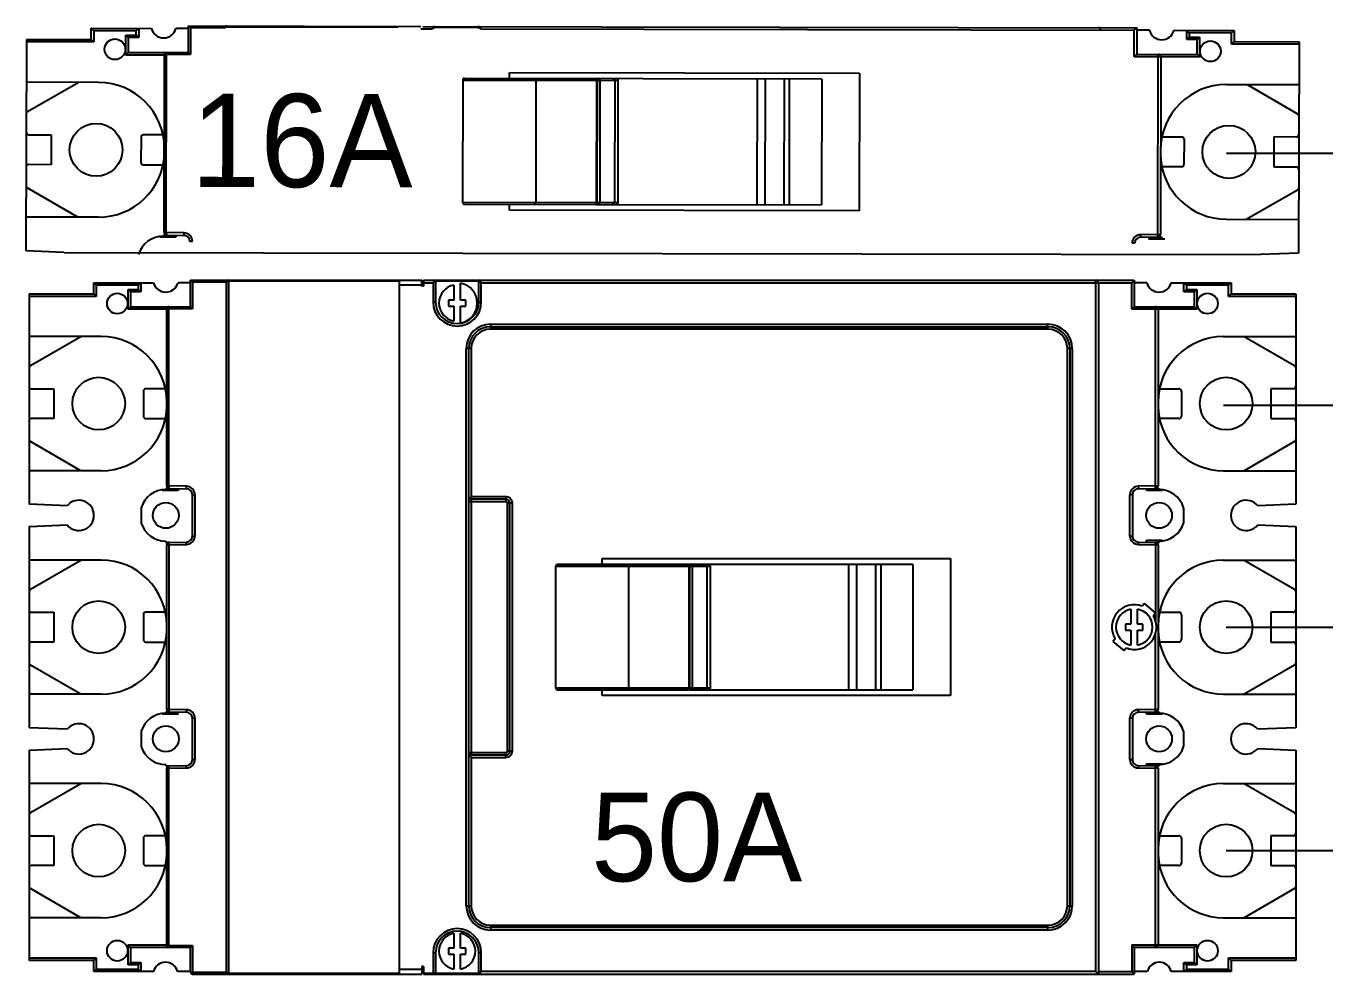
# Model space of a CAD drawing. Extents: x -4780 to 4154, y -1673 to 3208.
# Drawn here: x 2669.1 to 2850.7, y 2115.7 to 2248.4 of the extents above; entities that cross this region are included whole.
import ezdxf

# ---------------------------------------------------------------- set-up
doc = ezdxf.new("R2010")
doc.units = 0
doc.header["$MEASUREMENT"] = 0
doc.layers.add('Unifilar', color=255, linetype='Continuous')
doc.styles.add('PADRÃO', font='', dxfattribs={"height": 0.2})
doc.styles.get('PADRÃO').set_extended_font_data('AvantGarde Bk BT')

msp = doc.modelspace()

# ---------------------------------------------------------------- linework, layer by layer
at = {"color": 7, "linetype": 'Continuous'}
for p, q in [((2678.222, 2246.48), (2678.225, 2248.051)), ((2678.225, 2248.051), (2686.629, 2248.036)), ((2678.573, 2247.702), (2678.225, 2248.051)), ((2684.51, 2247.691), (2684.86, 2248.039)), ((2684.86, 2248.039), (2684.857, 2246.747)), ((2691.843, 2248.026), (2690.074, 2248.03)), ((2691.837, 2244.639), (2691.844, 2248.375)), ((2691.844, 2248.375), (2724.319, 2248.315)), ((2691.844, 2248.375), (2692.123, 2248.096)), ((2692.123, 2248.096), (2692.116, 2244.359)), ((2696.872, 2248.087), (2692.123, 2248.096)), ((2721.147, 2248.182), (2697.152, 2248.226)), ((2724.318, 2247.966), (2725.925, 2247.963)), ((2724.598, 2248.315), (2824.467, 2248.13)), ((2726.135, 2248.312), (2725.925, 2247.963)), ((2726.274, 2248.172), (2725.925, 2247.963)), ((2732.35, 2248.161), (2726.274, 2248.172)), ((2732.699, 2247.951), (2732.49, 2248.3)), ((2732.699, 2247.951), (2824.117, 2247.782)), ((2824.117, 2247.782), (2824.467, 2248.13)), ((2824.467, 2248.13), (2824.46, 2244.394)), ((2669.143, 2246.497), (2669.088, 2216.921)), ((2678.571, 2246.13), (2669.142, 2246.148)), ((2669.143, 2246.497), (2678.222, 2246.48)), ((2678.571, 2246.13), (2678.222, 2246.48)), ((2678.573, 2247.702), (2678.571, 2246.13)), ((2684.51, 2247.691), (2678.573, 2247.702)), ((2683.037, 2244.306), (2683.042, 2247.1)), ((2683.042, 2247.1), (2684.509, 2247.097)), ((2683.042, 2247.1), (2683.391, 2246.75)), ((2683.391, 2246.75), (2683.387, 2244.655)), ((2684.857, 2246.747), (2683.391, 2246.75)), ((2684.509, 2247.097), (2684.51, 2247.691)), ((2684.509, 2247.097), (2684.857, 2246.747)), ((2824.11, 2244.045), (2824.117, 2247.782)), ((2826.236, 2247.778), (2824.467, 2247.781)), ((2829.681, 2247.771), (2838.085, 2247.756)), ((2831.448, 2246.476), (2831.45, 2247.768)), ((2831.798, 2246.825), (2831.448, 2246.476)), ((2832.915, 2246.473), (2831.448, 2246.476)), ((2831.45, 2247.768), (2831.799, 2247.418)), ((2831.799, 2247.418), (2831.798, 2246.825)), ((2831.798, 2246.825), (2833.264, 2246.822)), ((2837.735, 2247.407), (2831.799, 2247.418)), ((2832.911, 2244.378), (2832.915, 2246.473)), ((2833.264, 2246.822), (2832.915, 2246.473)), ((2833.264, 2246.822), (2833.259, 2244.028)), ((2837.732, 2245.836), (2837.735, 2247.407)), ((2837.732, 2245.836), (2838.082, 2246.184)), ((2837.735, 2247.407), (2838.085, 2247.756)), ((2838.085, 2247.756), (2838.082, 2246.184)), ((2838.082, 2246.184), (2847.161, 2246.168)), ((2847.161, 2246.168), (2847.106, 2216.591)), ((2683.037, 2244.306), (2683.387, 2244.655)), ((2688.484, 2244.296), (2683.037, 2244.306)), ((2683.387, 2244.655), (2691.837, 2244.639)), ((2688.438, 2219.448), (2688.484, 2244.366)), ((2692.116, 2244.359), (2688.484, 2244.366)), ((2688.718, 2219.449), (2688.764, 2244.645)), ((2692.116, 2244.359), (2691.837, 2244.639)), ((2824.11, 2244.045), (2824.46, 2244.394)), ((2824.46, 2244.394), (2832.911, 2244.378)), ((2827.417, 2219.191), (2827.463, 2244.388)), ((2833.259, 2244.028), (2832.911, 2244.378)), ((2847.16, 2245.818), (2837.732, 2245.836)), ((2833.259, 2244.028), (2824.11, 2244.045)), ((2827.812, 2244.038), (2827.766, 2219.191)), ((2730.174, 2240.756), (2730.143, 2223.715)), ((2748.945, 2240.721), (2730.174, 2240.756)), ((2780.401, 2240.942), (2730.455, 2241.034)), ((2736.737, 2241.023), (2736.739, 2241.861)), ((2736.739, 2241.861), (2785.69, 2241.77)), ((2740.445, 2223.696), (2740.477, 2240.736)), ((2748.853, 2240.937), (2748.853, 2240.996)), ((2748.913, 2223.68), (2748.945, 2240.721)), ((2749.008, 2223.68), (2749.04, 2240.721)), ((2751.933, 2240.715), (2749.04, 2240.721)), ((2749.389, 2223.679), (2749.421, 2240.72)), ((2751.44, 2240.716), (2751.408, 2223.676)), ((2751.902, 2223.675), (2751.933, 2240.715)), ((2771.347, 2240.959), (2771.314, 2223.359)), ((2772.481, 2223.357), (2772.514, 2240.957)), ((2775.147, 2240.952), (2775.114, 2223.352)), ((2775.882, 2223.351), (2775.914, 2240.95)), ((2780.401, 2240.942), (2780.369, 2223.343)), ((2785.69, 2241.77), (2785.655, 2222.495)), ((2679.258, 2240.472), (2669.132, 2240.491)), ((2669.299, 2236.401), (2676.39, 2240.477)), ((2837.024, 2240.18), (2847.15, 2240.162)), ((2839.892, 2240.175), (2846.968, 2236.072)), ((2669.468, 2233.157), (2672.61, 2233.151)), ((2672.61, 2233.151), (2672.603, 2228.961)), ((2685.181, 2232.779), (2685.174, 2229.287)), ((2688.25, 2233.122), (2685.53, 2233.127)), ((2828.005, 2232.864), (2830.724, 2232.859)), ((2831.073, 2232.509), (2831.067, 2229.017)), ((2843.645, 2232.835), (2843.637, 2228.645)), ((2846.787, 2232.829), (2843.645, 2232.835)), ((2672.603, 2228.961), (2669.46, 2228.967)), ((2685.523, 2228.937), (2688.225, 2228.932)), ((2830.717, 2228.669), (2828.014, 2228.674)), ((2843.637, 2228.645), (2846.78, 2228.639)), ((2676.355, 2221.621), (2669.279, 2225.724)), ((2846.948, 2225.395), (2839.857, 2221.319)), ((2730.143, 2223.715), (2748.913, 2223.68)), ((2730.422, 2223.435), (2748.821, 2223.401)), ((2736.703, 2222.585), (2736.704, 2223.423)), ((2785.655, 2222.495), (2736.703, 2222.585)), ((2748.821, 2223.406), (2748.821, 2223.464)), ((2748.906, 2223.401), (2780.369, 2223.343)), ((2749.008, 2223.68), (2751.902, 2223.675)), ((2679.224, 2221.616), (2669.097, 2221.634)), ((2836.989, 2221.324), (2847.115, 2221.305)), ((2688.298, 2219.108), (2688.298, 2218.935)), ((2688.298, 2219.108), (2691.211, 2219.052)), ((2691.218, 2219.401), (2688.718, 2219.449)), ((2690.044, 2219.074), (2690.043, 2218.802)), ((2691.211, 2219.052), (2691.218, 2219.401)), ((2827.417, 2219.191), (2824.987, 2219.153)), ((2824.987, 2219.153), (2824.992, 2218.804)), ((2824.992, 2218.804), (2827.905, 2218.85)), ((2826.159, 2218.822), (2826.158, 2218.55)), ((2827.417, 2219.191), (2827.766, 2219.191)), ((2827.422, 2218.842), (2827.417, 2219.191)), ((2827.905, 2218.85), (2827.905, 2218.677)), ((2690.043, 2218.802), (2687.797, 2218.806)), ((2692.382, 2218.211), (2692.033, 2218.212)), ((2824.167, 2217.968), (2823.818, 2217.968)), ((2828.405, 2218.546), (2826.158, 2218.55)), ((2674.425, 2216.691), (2669.088, 2216.921)), ((2847.106, 2216.591), (2841.768, 2216.381)), ((2678.566, 2210.882), (2678.566, 2212.446)), ((2678.566, 2212.446), (2686.93, 2212.446)), ((2678.913, 2212.098), (2678.566, 2212.446)), ((2678.913, 2212.098), (2678.913, 2210.534)), ((2684.821, 2212.098), (2678.913, 2212.098)), ((2684.821, 2212.098), (2685.169, 2212.446)), ((2684.821, 2211.508), (2684.821, 2212.098)), ((2685.169, 2212.446), (2685.169, 2211.16)), ((2692.119, 2212.446), (2690.358, 2212.446)), ((2692.119, 2209.075), (2692.119, 2212.793)), ((2692.119, 2212.793), (2724.439, 2212.793)), ((2692.119, 2212.793), (2692.397, 2212.515)), ((2692.397, 2212.515), (2692.397, 2208.797)), ((2697.124, 2212.515), (2692.397, 2212.515)), ((2697.124, 2115.973), (2697.124, 2212.515)), ((2697.402, 2212.793), (2697.402, 2115.695)), ((2721.283, 2212.654), (2697.402, 2212.654)), ((2721.283, 2212.78), (2721.283, 2115.737)), ((2724.439, 2212.098), (2721.283, 2212.098)), ((2724.439, 2211.959), (2724.439, 2212.793)), ((2724.439, 2212.446), (2726.038, 2212.446)), ((2724.717, 2211.959), (2724.439, 2211.959)), ((2724.717, 2212.793), (2824.109, 2212.793)), ((2724.717, 2212.793), (2724.717, 2211.959)), ((2726.246, 2212.793), (2726.038, 2212.446)), ((2726.385, 2212.654), (2726.038, 2212.446)), ((2726.038, 2212.446), (2726.038, 2209.744)), ((2732.432, 2212.654), (2726.385, 2212.654)), ((2726.385, 2212.654), (2726.385, 2209.744)), ((2728.957, 2212.108), (2728.957, 2210.013)), ((2729.86, 2210.013), (2729.86, 2212.375)), ((2732.432, 2209.744), (2732.432, 2212.654)), ((2732.78, 2212.446), (2732.571, 2212.793)), ((2732.78, 2212.446), (2823.762, 2212.446)), ((2732.78, 2209.744), (2732.78, 2212.446)), ((2818.757, 2116.043), (2818.757, 2212.793)), ((2819.105, 2212.446), (2819.105, 2115.695)), ((2823.762, 2212.446), (2824.109, 2212.793)), ((2823.762, 2208.727), (2823.762, 2212.446)), ((2824.109, 2212.793), (2824.109, 2209.075)), ((2825.871, 2212.446), (2824.109, 2212.446)), ((2829.298, 2212.446), (2837.663, 2212.446)), ((2831.06, 2212.446), (2831.407, 2212.098)), ((2831.06, 2211.16), (2831.06, 2212.446)), ((2837.315, 2212.098), (2831.407, 2212.098)), ((2831.407, 2212.098), (2831.407, 2211.508)), ((2837.315, 2212.098), (2837.663, 2212.446)), ((2837.315, 2210.534), (2837.315, 2212.098)), ((2837.663, 2212.446), (2837.663, 2210.882)), ((2669.53, 2210.882), (2669.53, 2181.447)), ((2669.53, 2210.882), (2678.566, 2210.882)), ((2678.913, 2210.534), (2669.53, 2210.534)), ((2678.913, 2210.534), (2678.566, 2210.882)), ((2683.362, 2208.727), (2683.362, 2211.508)), ((2683.362, 2211.508), (2684.821, 2211.508)), ((2683.362, 2211.508), (2683.709, 2211.16)), ((2683.709, 2211.16), (2683.709, 2209.075)), ((2685.169, 2211.16), (2683.709, 2211.16)), ((2684.821, 2211.508), (2685.169, 2211.16)), ((2726.038, 2209.744), (2726.385, 2209.744)), ((2728.957, 2210.013), (2728.192, 2210.013)), ((2728.192, 2210.013), (2728.192, 2209.179)), ((2730.625, 2210.013), (2729.86, 2210.013)), ((2730.625, 2209.179), (2730.625, 2210.013)), ((2732.432, 2209.744), (2732.78, 2209.744)), ((2831.407, 2211.508), (2831.06, 2211.16)), ((2832.519, 2211.16), (2831.06, 2211.16)), ((2831.407, 2211.508), (2832.867, 2211.508)), ((2832.867, 2211.508), (2832.519, 2211.16)), ((2832.519, 2209.075), (2832.519, 2211.16)), ((2832.867, 2211.508), (2832.867, 2208.727)), ((2837.315, 2210.534), (2837.663, 2210.882)), ((2846.698, 2210.534), (2837.315, 2210.534)), ((2837.663, 2210.882), (2846.698, 2210.882)), ((2846.698, 2210.882), (2846.698, 2181.447)), ((2683.362, 2208.727), (2683.709, 2209.075)), ((2688.783, 2208.727), (2683.362, 2208.727)), ((2683.709, 2209.075), (2692.119, 2209.075)), ((2688.783, 2183.998), (2688.783, 2208.797)), ((2692.397, 2208.797), (2688.783, 2208.797)), ((2689.061, 2183.999), (2689.061, 2209.075)), ((2692.397, 2208.797), (2692.119, 2209.075)), ((2728.192, 2209.179), (2728.957, 2209.179)), ((2728.957, 2209.179), (2728.957, 2207.085)), ((2729.86, 2209.179), (2730.625, 2209.179)), ((2729.86, 2206.818), (2729.86, 2209.179)), ((2823.762, 2208.727), (2824.109, 2209.075)), ((2832.867, 2208.727), (2823.762, 2208.727)), ((2824.109, 2209.075), (2832.519, 2209.075)), ((2827.098, 2183.998), (2827.098, 2209.075)), ((2827.445, 2208.727), (2827.445, 2183.998)), ((2832.867, 2208.727), (2832.519, 2209.075)), ((2734.069, 2206.636), (2812.047, 2206.636)), ((2734.069, 2206.636), (2734.069, 2205.941)), ((2734.069, 2206.288), (2812.047, 2206.288)), ((2812.047, 2205.941), (2812.047, 2206.636)), ((2679.608, 2204.905), (2669.53, 2204.905)), ((2669.704, 2200.835), (2676.753, 2204.905)), ((2812.047, 2205.941), (2734.069, 2205.941)), ((2836.62, 2204.905), (2846.698, 2204.905)), ((2839.475, 2204.905), (2846.525, 2200.835)), ((2731.361, 2203.233), (2730.666, 2203.233)), ((2730.666, 2125.255), (2730.666, 2203.233)), ((2731.014, 2146.42), (2731.014, 2203.233)), ((2731.361, 2203.233), (2731.361, 2182.481)), ((2815.45, 2203.233), (2814.755, 2203.233)), ((2814.755, 2125.255), (2814.755, 2203.233)), ((2815.102, 2203.233), (2815.102, 2125.255)), ((2815.45, 2203.233), (2815.45, 2125.255)), ((2669.878, 2197.607), (2673.005, 2197.607)), ((2673.005, 2197.607), (2673.005, 2193.436)), ((2685.516, 2197.259), (2685.516, 2193.784)), ((2688.571, 2197.607), (2685.864, 2197.607)), ((2827.658, 2197.607), (2830.365, 2197.607)), ((2830.712, 2197.259), (2830.712, 2193.784)), ((2846.351, 2197.607), (2843.223, 2197.607)), ((2843.223, 2197.607), (2843.223, 2193.436)), ((2673.005, 2193.436), (2669.878, 2193.436)), ((2685.864, 2193.436), (2688.554, 2193.436)), ((2830.365, 2193.436), (2827.675, 2193.436)), ((2843.223, 2193.436), (2846.351, 2193.436)), ((2676.753, 2186.138), (2669.704, 2190.208)), ((2846.525, 2190.208), (2839.475, 2186.138)), ((2679.608, 2186.138), (2669.53, 2186.138)), ((2836.62, 2186.138), (2846.698, 2186.138)), ((2690.382, 2183.358), (2688.146, 2183.358)), ((2688.644, 2183.659), (2688.644, 2183.487)), ((2688.644, 2183.659), (2691.543, 2183.608)), ((2691.549, 2183.956), (2689.061, 2183.999)), ((2690.382, 2183.629), (2690.382, 2183.358)), ((2691.543, 2183.608), (2691.549, 2183.956)), ((2692.363, 2176.991), (2692.363, 2182.774)), ((2692.71, 2182.774), (2692.363, 2182.774)), ((2692.71, 2182.774), (2692.71, 2176.991)), ((2823.866, 2182.774), (2823.518, 2182.774)), ((2823.518, 2176.991), (2823.518, 2182.774)), ((2823.866, 2182.774), (2823.866, 2176.991)), ((2827.098, 2183.998), (2824.679, 2183.956)), ((2824.679, 2183.956), (2824.685, 2183.608)), ((2824.685, 2183.608), (2827.584, 2183.659)), ((2825.847, 2183.629), (2825.847, 2183.358)), ((2828.083, 2183.358), (2825.847, 2183.358)), ((2827.098, 2183.998), (2827.445, 2183.998)), ((2827.104, 2183.651), (2827.098, 2183.998)), ((2827.584, 2183.659), (2827.584, 2183.487)), ((2674.842, 2181.228), (2669.53, 2181.447)), ((2685.204, 2180.958), (2685.204, 2178.808)), ((2731.361, 2182.481), (2731.014, 2182.134)), ((2736.236, 2182.134), (2731.014, 2182.134)), ((2736.236, 2181.786), (2731.014, 2181.786)), ((2736.236, 2182.481), (2731.361, 2182.481)), ((2731.361, 2182.134), (2731.361, 2146.355)), ((2736.236, 2181.786), (2736.236, 2182.481)), ((2736.442, 2146.91), (2736.442, 2181.574)), ((2737.137, 2181.574), (2736.442, 2181.574)), ((2736.789, 2146.91), (2736.789, 2181.576)), ((2737.137, 2146.91), (2737.137, 2181.574)), ((2831.025, 2180.958), (2831.025, 2178.808)), ((2846.698, 2181.447), (2841.386, 2181.228)), ((2669.53, 2178.319), (2674.842, 2178.538)), ((2669.53, 2178.319), (2669.53, 2150.17)), ((2841.386, 2178.538), (2846.698, 2178.319)), ((2846.698, 2178.319), (2846.698, 2150.17)), ((2688.644, 2176.278), (2688.644, 2176.107)), ((2688.644, 2176.107), (2691.543, 2176.157)), ((2688.783, 2152.721), (2688.783, 2175.768)), ((2689.061, 2175.766), (2691.549, 2175.81)), ((2689.061, 2175.766), (2689.061, 2152.722)), ((2691.549, 2175.81), (2691.543, 2176.157)), ((2692.363, 2176.991), (2692.71, 2176.991)), ((2823.518, 2176.991), (2823.866, 2176.991)), ((2824.685, 2176.157), (2824.679, 2175.81)), ((2824.679, 2175.81), (2827.098, 2175.768)), ((2824.685, 2176.157), (2827.584, 2176.107)), ((2825.847, 2176.408), (2828.083, 2176.408)), ((2825.847, 2176.137), (2825.847, 2176.408)), ((2827.098, 2175.768), (2827.104, 2176.115)), ((2827.445, 2175.768), (2827.098, 2175.768)), ((2827.098, 2175.768), (2827.098, 2165.166)), ((2827.445, 2175.768), (2827.445, 2152.721)), ((2827.584, 2176.278), (2827.584, 2176.107)), ((2679.608, 2173.627), (2669.53, 2173.627)), ((2669.704, 2169.557), (2676.753, 2173.627)), ((2749.704, 2173.836), (2798.422, 2173.836)), ((2749.704, 2173.002), (2749.704, 2173.836)), ((2798.422, 2173.836), (2798.422, 2154.653)), ((2836.62, 2173.627), (2846.698, 2173.627)), ((2839.475, 2173.627), (2846.525, 2169.557)), ((2743.174, 2172.724), (2743.174, 2155.765)), ((2761.854, 2172.724), (2743.174, 2172.724)), ((2793.16, 2173.002), (2743.452, 2173.002)), ((2753.427, 2155.765), (2753.427, 2172.724)), ((2761.763, 2172.939), (2761.763, 2172.997)), ((2761.854, 2155.765), (2761.854, 2172.724)), ((2764.829, 2172.724), (2761.949, 2172.724)), ((2761.949, 2155.765), (2761.949, 2172.724)), ((2762.328, 2155.765), (2762.328, 2172.724)), ((2764.338, 2172.724), (2764.338, 2155.765)), ((2764.829, 2155.765), (2764.829, 2172.724)), ((2784.149, 2173.002), (2784.149, 2155.487)), ((2785.31, 2155.487), (2785.31, 2173.002)), ((2787.931, 2173.002), (2787.931, 2155.487)), ((2788.695, 2155.487), (2788.695, 2173.002)), ((2793.16, 2173.002), (2793.16, 2155.487)), ((2669.878, 2166.329), (2673.005, 2166.329)), ((2673.005, 2166.329), (2673.005, 2162.159)), ((2688.571, 2166.329), (2685.864, 2166.329)), ((2823.657, 2166.756), (2823.657, 2164.661)), ((2824.561, 2164.661), (2824.561, 2166.756)), ((2825.549, 2167.528), (2825.24, 2167.16)), ((2827.096, 2166.232), (2825.549, 2167.528)), ((2826.784, 2165.865), (2827.096, 2166.232)), ((2827.658, 2166.329), (2830.365, 2166.329)), ((2846.351, 2166.329), (2843.223, 2166.329)), ((2843.223, 2166.329), (2843.223, 2162.159)), ((2685.516, 2165.982), (2685.516, 2162.507)), ((2823.657, 2164.661), (2822.893, 2164.661)), ((2822.893, 2164.661), (2822.893, 2163.827)), ((2825.326, 2164.661), (2824.561, 2164.661)), ((2825.326, 2163.827), (2825.326, 2164.661)), ((2830.712, 2165.982), (2830.712, 2162.507)), ((2821.434, 2162.624), (2821.126, 2162.256)), ((2822.893, 2163.827), (2823.657, 2163.827)), ((2823.657, 2163.827), (2823.657, 2161.733)), ((2824.561, 2163.827), (2825.326, 2163.827)), ((2824.561, 2161.733), (2824.561, 2163.827)), ((2827.098, 2152.721), (2827.098, 2163.322)), ((2673.005, 2162.159), (2669.878, 2162.159)), ((2685.864, 2162.159), (2688.554, 2162.159)), ((2821.126, 2162.256), (2822.67, 2160.961)), ((2822.67, 2160.961), (2822.978, 2161.328)), ((2830.365, 2162.159), (2827.675, 2162.159)), ((2843.223, 2162.159), (2846.351, 2162.159)), ((2676.753, 2154.861), (2669.704, 2158.931)), ((2846.525, 2158.931), (2839.475, 2154.861)), ((2743.174, 2155.765), (2761.854, 2155.765)), ((2743.452, 2155.487), (2761.763, 2155.487)), ((2749.704, 2154.653), (2749.704, 2155.487)), ((2761.763, 2155.491), (2761.763, 2155.55)), ((2761.848, 2155.487), (2793.16, 2155.487)), ((2761.949, 2155.765), (2764.829, 2155.765)), ((2679.608, 2154.861), (2669.53, 2154.861)), ((2798.422, 2154.653), (2749.704, 2154.653)), ((2836.62, 2154.861), (2846.698, 2154.861)), ((2690.382, 2152.081), (2688.146, 2152.081)), ((2688.644, 2152.382), (2688.644, 2152.21)), ((2688.644, 2152.382), (2691.543, 2152.331)), ((2691.549, 2152.679), (2689.061, 2152.722)), ((2690.382, 2152.081), (2690.382, 2152.351)), ((2691.543, 2152.331), (2691.549, 2152.679)), ((2827.098, 2152.721), (2824.679, 2152.679)), ((2824.679, 2152.679), (2824.685, 2152.331)), ((2824.685, 2152.331), (2827.584, 2152.382)), ((2825.847, 2152.081), (2825.847, 2152.351)), ((2828.083, 2152.081), (2825.847, 2152.081)), ((2827.098, 2152.721), (2827.445, 2152.721)), ((2827.104, 2152.373), (2827.098, 2152.721)), ((2827.584, 2152.382), (2827.584, 2152.21)), ((2674.842, 2149.951), (2669.53, 2150.17)), ((2692.363, 2145.714), (2692.363, 2151.497)), ((2692.71, 2151.497), (2692.363, 2151.497)), ((2692.71, 2151.497), (2692.71, 2145.714)), ((2823.866, 2151.497), (2823.518, 2151.497)), ((2823.518, 2145.714), (2823.518, 2151.497)), ((2823.866, 2151.497), (2823.866, 2145.714)), ((2846.698, 2150.17), (2841.386, 2149.951)), ((2685.204, 2149.68), (2685.204, 2147.531)), ((2831.025, 2149.68), (2831.025, 2147.531)), ((2669.53, 2147.041), (2674.842, 2147.26)), ((2669.53, 2147.041), (2669.53, 2117.606)), ((2731.014, 2146.702), (2736.232, 2146.702)), ((2731.014, 2125.255), (2731.014, 2146.355)), ((2731.014, 2146.355), (2736.233, 2146.355)), ((2731.361, 2146.007), (2731.014, 2146.355)), ((2736.232, 2146.007), (2736.232, 2146.702)), ((2736.442, 2146.91), (2737.137, 2146.91)), ((2841.386, 2147.26), (2846.698, 2147.041)), ((2846.698, 2147.041), (2846.698, 2117.606)), ((2688.644, 2145.001), (2688.644, 2144.829)), ((2688.644, 2144.829), (2691.543, 2144.88)), ((2688.783, 2119.692), (2688.783, 2144.49)), ((2689.061, 2144.489), (2691.549, 2144.533)), ((2689.061, 2119.414), (2689.061, 2144.489)), ((2691.549, 2144.533), (2691.543, 2144.88)), ((2692.363, 2145.714), (2692.71, 2145.714)), ((2731.361, 2146.007), (2731.361, 2125.255)), ((2731.361, 2146.007), (2736.232, 2146.007)), ((2823.518, 2145.714), (2823.866, 2145.714)), ((2824.685, 2144.88), (2824.679, 2144.533)), ((2824.679, 2144.533), (2827.098, 2144.49)), ((2824.685, 2144.88), (2827.584, 2144.829)), ((2825.847, 2145.13), (2828.083, 2145.13)), ((2825.847, 2144.86), (2825.847, 2145.13)), ((2827.098, 2144.49), (2827.104, 2144.838)), ((2827.445, 2144.49), (2827.098, 2144.49)), ((2827.098, 2119.414), (2827.098, 2144.49)), ((2827.445, 2144.49), (2827.445, 2119.761)), ((2827.584, 2145.001), (2827.584, 2144.829)), ((2679.608, 2142.35), (2669.53, 2142.35)), ((2669.704, 2138.28), (2676.753, 2142.35)), ((2836.62, 2142.35), (2846.698, 2142.35)), ((2839.475, 2142.35), (2846.525, 2138.28)), ((2669.878, 2135.052), (2673.005, 2135.052)), ((2673.005, 2135.052), (2673.005, 2130.882)), ((2685.516, 2134.705), (2685.516, 2131.229)), ((2688.571, 2135.052), (2685.864, 2135.052)), ((2827.658, 2135.052), (2830.365, 2135.052)), ((2830.712, 2134.705), (2830.712, 2131.229)), ((2846.351, 2135.052), (2843.223, 2135.052)), ((2843.223, 2135.052), (2843.223, 2130.882)), ((2673.005, 2130.882), (2669.878, 2130.882)), ((2685.864, 2130.882), (2688.554, 2130.882)), ((2830.365, 2130.882), (2827.675, 2130.882)), ((2843.223, 2130.882), (2846.351, 2130.882)), ((2676.753, 2123.584), (2669.704, 2127.654)), ((2846.525, 2127.654), (2839.475, 2123.584)), ((2730.666, 2125.255), (2731.361, 2125.255)), ((2814.755, 2125.255), (2815.45, 2125.255)), ((2679.608, 2123.584), (2669.53, 2123.584)), ((2836.62, 2123.584), (2846.698, 2123.584)), ((2728.957, 2121.404), (2728.957, 2119.309)), ((2729.86, 2119.309), (2729.86, 2121.404)), ((2734.069, 2122.547), (2734.069, 2121.852)), ((2734.069, 2122.547), (2812.047, 2122.547)), ((2812.047, 2122.2), (2734.069, 2122.2)), ((2812.047, 2121.852), (2734.069, 2121.852)), ((2812.047, 2121.852), (2812.047, 2122.547)), ((2683.362, 2116.981), (2683.362, 2119.761)), ((2683.362, 2119.761), (2688.783, 2119.761)), ((2683.362, 2119.761), (2683.709, 2119.414)), ((2683.709, 2119.414), (2683.709, 2117.328)), ((2692.119, 2119.414), (2683.709, 2119.414)), ((2688.783, 2119.692), (2692.397, 2119.692)), ((2692.397, 2119.692), (2692.119, 2119.414)), ((2692.119, 2115.973), (2692.119, 2119.414)), ((2692.397, 2119.692), (2692.397, 2115.695)), ((2728.192, 2119.309), (2728.192, 2118.475)), ((2728.957, 2119.309), (2728.192, 2119.309)), ((2730.625, 2119.309), (2729.86, 2119.309)), ((2730.625, 2118.475), (2730.625, 2119.309)), ((2823.762, 2119.761), (2824.109, 2119.414)), ((2823.762, 2119.761), (2832.867, 2119.761)), ((2823.762, 2119.761), (2823.762, 2116.043)), ((2832.519, 2119.414), (2824.109, 2119.414)), ((2824.109, 2119.414), (2824.109, 2115.695)), ((2832.867, 2119.761), (2832.519, 2119.414)), ((2832.519, 2117.328), (2832.519, 2119.414)), ((2832.867, 2119.761), (2832.867, 2116.981)), ((2669.53, 2117.954), (2678.913, 2117.954)), ((2678.566, 2117.606), (2669.53, 2117.606)), ((2678.913, 2117.954), (2678.566, 2117.606)), ((2678.566, 2116.043), (2678.566, 2117.606)), ((2678.913, 2117.954), (2678.913, 2116.39)), ((2683.362, 2116.981), (2683.709, 2117.328)), ((2683.709, 2117.328), (2685.169, 2117.328)), ((2684.821, 2116.981), (2685.169, 2117.328)), ((2685.169, 2117.328), (2685.169, 2116.043)), ((2726.038, 2118.676), (2726.038, 2115.695)), ((2726.385, 2118.676), (2726.038, 2118.676)), ((2726.385, 2118.676), (2726.385, 2115.834)), ((2728.192, 2118.475), (2728.957, 2118.475)), ((2728.957, 2118.475), (2728.957, 2116.381)), ((2729.86, 2116.381), (2729.86, 2118.475)), ((2729.86, 2118.475), (2730.625, 2118.475)), ((2732.432, 2115.834), (2732.432, 2118.676)), ((2732.78, 2118.676), (2732.432, 2118.676)), ((2732.78, 2116.043), (2732.78, 2118.676)), ((2831.407, 2116.981), (2831.06, 2117.328)), ((2831.06, 2117.328), (2832.519, 2117.328)), ((2831.06, 2116.043), (2831.06, 2117.328)), ((2832.867, 2116.981), (2832.519, 2117.328)), ((2837.315, 2117.954), (2837.663, 2117.606)), ((2837.315, 2117.954), (2846.698, 2117.954)), ((2837.315, 2116.39), (2837.315, 2117.954)), ((2846.698, 2117.606), (2837.663, 2117.606)), ((2837.663, 2117.606), (2837.663, 2116.043)), ((2678.913, 2116.39), (2678.566, 2116.043)), ((2686.93, 2116.043), (2678.566, 2116.043)), ((2678.913, 2116.39), (2684.821, 2116.39)), ((2684.821, 2116.981), (2683.362, 2116.981)), ((2684.821, 2116.39), (2684.821, 2116.981)), ((2684.821, 2116.39), (2685.169, 2116.043)), ((2692.119, 2116.043), (2690.288, 2116.043)), ((2692.119, 2115.973), (2697.124, 2115.973)), ((2692.397, 2115.695), (2724.439, 2115.695)), ((2697.402, 2115.834), (2721.283, 2115.834)), ((2721.283, 2116.39), (2724.439, 2116.39)), ((2724.439, 2116.738), (2724.439, 2115.695)), ((2724.717, 2116.738), (2724.439, 2116.738)), ((2724.717, 2116.043), (2724.439, 2116.043)), ((2724.717, 2116.738), (2724.717, 2115.695)), ((2724.717, 2115.834), (2732.432, 2115.834)), ((2724.717, 2115.695), (2824.109, 2115.695)), ((2732.432, 2115.834), (2732.78, 2116.043)), ((2732.571, 2115.695), (2732.78, 2116.043)), ((2818.757, 2116.043), (2732.78, 2116.043)), ((2818.757, 2116.043), (2819.105, 2115.695)), ((2819.105, 2116.043), (2823.762, 2116.043)), ((2824.109, 2115.695), (2823.762, 2116.043)), ((2825.94, 2116.043), (2824.109, 2116.043)), ((2837.663, 2116.043), (2829.298, 2116.043)), ((2831.407, 2116.39), (2831.06, 2116.043)), ((2832.867, 2116.981), (2831.407, 2116.981)), ((2831.407, 2116.981), (2831.407, 2116.39)), ((2831.407, 2116.39), (2837.315, 2116.39)), ((2837.663, 2116.043), (2837.315, 2116.39))]:
    msp.add_line(p, q, dxfattribs=at)
for p, q in [((2837.006, 2230.552), (2927.124, 2230.552)), ((2674.425, 2216.691), (2841.768, 2216.381)), ((2836.62, 2195.322), (2927.124, 2195.322)), ((2836.968, 2164.244), (2972.124, 2164.244)), ((2836.968, 2132.967), (3017.124, 2132.967))]:
    msp.add_line(p, q)
for centre, radius in [((2681.537, 2245.112), 1.449), ((2834.762, 2244.829), 1.449), ((2678.892, 2231.045), 3.701), ((2837.355, 2230.751), 3.701), ((2681.867, 2209.527), 1.442), ((2834.361, 2209.527), 1.442), ((2679.261, 2195.521), 3.684), ((2836.968, 2195.521), 3.684), ((2688.644, 2179.883), 1.807), ((2827.584, 2179.883), 1.807), ((2679.261, 2164.244), 3.684), ((2836.968, 2164.244), 3.684), ((2688.644, 2148.606), 1.807), ((2827.584, 2148.606), 1.807), ((2679.261, 2132.967), 3.684), ((2836.968, 2132.967), 3.684), ((2681.867, 2118.962), 1.442), ((2834.361, 2118.962), 1.442)]:
    msp.add_circle(centre, radius, dxfattribs=at)
for centre, radius, start, end in [((2688.352, 2248.487), 1.781, 194.66181, 345.12626), ((2697.151, 2248.086), 0.279, 89.89404, 179.89545), ((2726.134, 2248.172), 0.14, 359.89404, 89.89404), ((2732.49, 2248.161), 0.14, 89.89404, 179.89404), ((2819.089, 2247.791), 0.349, 359.89404, 89.89404), ((2827.959, 2248.229), 1.781, 194.66181, 345.12626), ((2688.764, 2244.365), 0.279, 89.89404, 179.89404), ((2827.463, 2244.039), 0.349, 359.89404, 89.89404), ((2730.454, 2240.755), 0.279, 89.89404, 179.89404), ((2748.682, 2240.751), 0.253, 46.94378, 54.69998), ((2679.241, 2231.253), 9.219, 359.89404, 89.89404), ((2837.006, 2230.962), 9.219, 89.89404, 179.89404), ((2669.473, 2236.098), 0.349, 119.89404, 179.89404), ((2846.793, 2235.77), 0.349, 359.89404, 59.89404), ((2669.468, 2233.506), 0.349, 179.89404, 269.89404), ((2685.53, 2232.778), 0.349, 89.89404, 179.89404), ((2830.724, 2232.51), 0.349, 359.89404, 89.89404), ((2846.788, 2233.178), 0.349, 269.89404, 359.89404), ((2679.241, 2230.843), 9.228, 269.89404, 357.34798), ((2837.006, 2230.552), 9.228, 182.4401, 269.89404), ((2669.459, 2228.618), 0.349, 89.89404, 179.89404), ((2685.523, 2229.286), 0.349, 179.89404, 269.89404), ((2830.717, 2229.018), 0.349, 269.89404, 359.89404), ((2846.779, 2228.29), 0.349, 359.89404, 89.89404), ((2669.454, 2226.026), 0.349, 179.89404, 239.89404), ((2846.774, 2225.698), 0.349, 299.89404, 359.89404), ((2730.422, 2223.714), 0.279, 179.89404, 269.89404), ((2688.291, 2215.313), 3.622, 89.89404, 162.54665), ((2688.787, 2219.448), 0.349, 179.89404, 268.89404), ((2691.195, 2218.214), 0.838, 359.89404, 88.89404), ((2691.195, 2218.214), 1.187, 359.89404, 88.89404), ((2825.005, 2217.966), 1.187, 90.89404, 179.89404), ((2827.417, 2219.191), 0.349, 270.89404, 359.89404), ((2825.005, 2217.966), 0.838, 90.89404, 179.89404), ((2688.644, 2212.898), 1.772, 194.76778, 345.23222), ((2697.402, 2212.515), 0.278, 90, 180.00141), ((2726.246, 2212.654), 0.139, 0, 90), ((2729.409, 2209.596), 2.552, 100.19797, 259.80203), ((2729.409, 2209.596), 2.815, 279.23556, 80.76444), ((2732.571, 2212.654), 0.139, 90, 180), ((2818.757, 2212.446), 0.348, 0, 90), ((2827.584, 2212.898), 1.772, 194.76778, 345.23222), ((2729.409, 2209.744), 3.371, 180, 360), ((2729.409, 2209.744), 3.023, 180, 360), ((2689.061, 2208.797), 0.278, 90, 180), ((2827.098, 2208.727), 0.348, 0, 90), ((2734.069, 2203.233), 3.403, 90, 180), ((2734.069, 2203.233), 3.055, 90, 180), ((2812.047, 2203.233), 3.403, 0, 90), ((2812.047, 2203.233), 3.055, 360, 90), ((2679.608, 2195.73), 9.175, 360, 90), ((2734.069, 2203.233), 2.708, 90, 180), ((2812.047, 2203.233), 2.708, 0, 90), ((2836.62, 2195.73), 9.175, 90, 180), ((2669.878, 2200.534), 0.348, 120, 180), ((2846.351, 2200.534), 0.348, 0, 60), ((2669.878, 2197.954), 0.348, 180, 270), ((2685.864, 2197.259), 0.348, 90, 180), ((2830.365, 2197.259), 0.348, 0, 90), ((2846.351, 2197.954), 0.348, 270, 0), ((2669.878, 2193.089), 0.348, 90, 180), ((2679.608, 2195.322), 9.184, 270, 357.45394), ((2685.864, 2193.784), 0.348, 180, 270), ((2836.62, 2195.322), 9.184, 182.54606, 270), ((2830.365, 2193.784), 0.348, 270, 0), ((2846.351, 2193.089), 0.348, 0, 90), ((2669.878, 2190.509), 0.348, 180, 240), ((2846.351, 2190.509), 0.348, 300, 0), ((2688.644, 2179.883), 3.604, 90, 162.65261), ((2689.131, 2183.998), 0.348, 180, 269), ((2691.529, 2182.774), 0.834, 0, 89), ((2691.529, 2182.774), 1.182, 0, 89), ((2824.7, 2182.774), 1.182, 91, 180), ((2824.7, 2182.774), 0.834, 91, 180), ((2827.098, 2183.998), 0.348, 271, 0), ((2827.584, 2179.883), 3.604, 17.34739, 90), ((2676.481, 2179.883), 2.12, 219.38771, 140.61229), ((2736.239, 2181.614), 0.867, 82.69134, 90.21121), ((2839.748, 2179.883), 2.12, 39.38771, 320.61229), ((2688.644, 2179.883), 3.604, 197.34739, 270), ((2827.584, 2179.883), 3.604, 270, 342.65261), ((2689.131, 2175.768), 0.348, 91, 180), ((2691.529, 2176.991), 0.834, 271, 360), ((2691.529, 2176.991), 1.182, 271, 360), ((2824.7, 2176.991), 1.182, 180, 269), ((2824.7, 2176.991), 0.834, 180, 269), ((2827.098, 2175.768), 0.348, 0, 89), ((2679.608, 2164.453), 9.175, 360, 90), ((2836.62, 2164.453), 9.175, 90, 180), ((2743.452, 2172.724), 0.278, 90, 180), ((2761.593, 2172.753), 0.252, 47.04974, 54.80595), ((2669.878, 2169.256), 0.348, 120, 180), ((2846.351, 2169.256), 0.348, 0, 60), ((2669.878, 2166.677), 0.348, 180, 270), ((2685.864, 2165.982), 0.348, 90, 180), ((2824.109, 2164.244), 3.128, 68.79737, 211.20263), ((2824.109, 2164.244), 2.552, 100.19797, 259.80203), ((2824.109, 2164.244), 2.552, 280.19797, 79.80203), ((2830.365, 2165.982), 0.348, 0, 90), ((2846.351, 2166.677), 0.348, 270, 0), ((2824.109, 2164.244), 3.128, 248.79737, 31.20263), ((2679.608, 2164.045), 9.184, 270, 357.45394), ((2836.62, 2164.045), 9.184, 182.54606, 270), ((2669.878, 2161.812), 0.348, 90, 180), ((2685.864, 2162.507), 0.348, 180, 270), ((2830.365, 2162.507), 0.348, 270, 0), ((2846.351, 2161.812), 0.348, 0, 90), ((2669.878, 2159.232), 0.348, 180, 240), ((2846.351, 2159.232), 0.348, 300, 0), ((2743.452, 2155.765), 0.278, 180, 270), ((2688.644, 2148.606), 3.604, 90, 162.65261), ((2689.131, 2152.721), 0.348, 180, 269), ((2691.529, 2151.497), 0.834, 0, 89), ((2691.529, 2151.497), 1.182, 0, 89), ((2824.7, 2151.497), 1.182, 91, 180), ((2824.7, 2151.497), 0.834, 91, 180), ((2827.098, 2152.721), 0.348, 271, 0), ((2827.584, 2148.606), 3.604, 17.34739, 90), ((2676.481, 2148.606), 2.12, 219.38771, 140.61229), ((2839.748, 2148.606), 2.12, 39.38771, 320.61229), ((2688.644, 2148.606), 3.604, 197.34739, 270), ((2827.584, 2148.606), 3.604, 270, 342.65261), ((2689.131, 2144.49), 0.348, 91, 180), ((2691.529, 2145.714), 0.834, 271, 360), ((2691.529, 2145.714), 1.182, 271, 360), ((2824.7, 2145.714), 1.182, 180, 269), ((2824.7, 2145.714), 0.834, 180, 269), ((2827.098, 2144.49), 0.348, 0, 89), ((2679.608, 2133.175), 9.175, 360, 90), ((2836.62, 2133.175), 9.175, 90, 180), ((2669.878, 2137.979), 0.348, 120, 180), ((2846.351, 2137.979), 0.348, 0, 60), ((2669.878, 2135.4), 0.348, 180, 270), ((2846.351, 2135.4), 0.348, 270, 0), ((2685.864, 2134.705), 0.348, 90, 180), ((2830.365, 2134.705), 0.348, 0, 90), ((2679.608, 2132.768), 9.184, 270, 357.45394), ((2836.62, 2132.768), 9.184, 182.54606, 270), ((2669.878, 2130.534), 0.348, 90, 180), ((2685.864, 2131.229), 0.348, 180, 270), ((2830.365, 2131.229), 0.348, 270, 0), ((2846.351, 2130.534), 0.348, 0, 90), ((2669.878, 2127.955), 0.348, 180, 240), ((2846.351, 2127.955), 0.348, 300, 0), ((2734.069, 2125.255), 3.403, 180, 270), ((2734.069, 2125.255), 3.055, 180, 270), ((2734.069, 2125.255), 2.708, 180, 270), ((2812.047, 2125.255), 3.403, 270, 360), ((2812.047, 2125.255), 3.055, 270, 0), ((2812.047, 2125.255), 2.708, 270, 360), ((2729.409, 2118.676), 3.371, 0, 180), ((2729.409, 2118.676), 3.023, 360, 180), ((2729.409, 2118.892), 2.552, 100.19797, 259.80203), ((2729.409, 2118.892), 2.552, 280.19797, 79.80203), ((2689.061, 2119.692), 0.278, 180, 270), ((2827.098, 2119.761), 0.348, 270, 0), ((2688.644, 2115.591), 1.772, 91.12352, 165.23222), ((2688.575, 2115.591), 1.772, 14.76778, 88.87648), ((2827.654, 2115.591), 1.772, 91.12352, 165.23222), ((2827.584, 2115.591), 1.772, 14.76778, 88.87648), ((2692.397, 2115.973), 0.278, 180.00002, 270), ((2697.402, 2115.973), 0.278, 179.9964, 270), ((2726.246, 2115.834), 0.139, 270, 0), ((2732.571, 2115.834), 0.139, 180, 270)]:
    msp.add_arc(centre, radius, start, end, dxfattribs=at)
for points, knots in [([(2697.021, 2248.21), (2696.999, 2248.204), (2696.938, 2248.185), (2696.872, 2248.131), (2696.872, 2248.087)], [0, 0, 0, 0, 0.3387477, 1, 1, 1, 1]), ([(2697.152, 2248.226), (2697.14, 2248.226), (2697.096, 2248.225), (2697.052, 2248.218), (2697.021, 2248.21)], [0, 0, 0, 0, 0.259248, 1, 1, 1, 1]), ([(2732.37, 2248.149), (2732.365, 2248.152), (2732.358, 2248.155), (2732.353, 2248.16), (2732.35, 2248.16), (2732.35, 2248.161)], [0, 0, 0, 0, 0.7420272, 0.9336705, 1, 1, 1, 1]), ([(2732.699, 2247.951), (2732.635, 2247.991), (2732.524, 2248.055), (2732.414, 2248.122), (2732.37, 2248.149)], [0, 0, 0, 0, 0.5929043, 1, 1, 1, 1]), ([(2740.353, 2240.979), (2740.391, 2240.954), (2740.456, 2240.879), (2740.477, 2240.784), (2740.477, 2240.736)], [0, 0, 0, 0, 0.4881798, 1, 1, 1, 1]), ([(2748.945, 2240.721), (2748.945, 2240.741), (2748.937, 2240.82), (2748.898, 2240.896), (2748.855, 2240.936)], [0, 0, 0, 0, 0.2576768, 1, 1, 1, 1]), ([(2749.421, 2240.72), (2749.421, 2240.791), (2749.364, 2240.938), (2749.218, 2241), (2749.148, 2241)], [0, 0, 0, 0, 0.5037753, 1, 1, 1, 1]), ([(2751.143, 2240.996), (2751.218, 2240.996), (2751.371, 2240.94), (2751.44, 2240.788), (2751.44, 2240.716)], [0, 0, 0, 0, 0.5089497, 1, 1, 1, 1]), ([(2740.445, 2223.696), (2740.445, 2223.626), (2740.407, 2223.516), (2740.295, 2223.432), (2740.228, 2223.417), (2740.196, 2223.417)], [0, 0, 0, 0, 0.5147035, 0.7616423, 1, 1, 1, 1]), ([(2748.726, 2223.41), (2748.761, 2223.42), (2748.83, 2223.46), (2748.874, 2223.525), (2748.889, 2223.561)], [0, 0, 0, 0, 0.487836, 1, 1, 1, 1]), ([(2749.008, 2223.68), (2749.008, 2223.64), (2748.993, 2223.559), (2748.945, 2223.492), (2748.917, 2223.464)], [0, 0, 0, 0, 0.5088324, 1, 1, 1, 1]), ([(2749.389, 2223.679), (2749.389, 2223.608), (2749.332, 2223.461), (2749.185, 2223.4), (2749.115, 2223.401)], [0, 0, 0, 0, 0.5037753, 1, 1, 1, 1]), ([(2751.408, 2223.676), (2751.408, 2223.603), (2751.339, 2223.452), (2751.185, 2223.397), (2751.11, 2223.397)], [0, 0, 0, 0, 0.4910037, 1, 1, 1, 1]), ([(2688.718, 2219.449), (2688.682, 2219.449), (2688.63, 2219.449), (2688.564, 2219.449), (2688.523, 2219.449), (2688.488, 2219.449), (2688.465, 2219.448), (2688.451, 2219.448), (2688.444, 2219.448), (2688.441, 2219.449), (2688.438, 2219.448), (2688.438, 2219.448)], [0, 0, 0, 0, 0.3821835, 0.5556768, 0.7071962, 0.8315087, 0.9237067, 0.9566914, 0.980577, 0.9951006, 1, 1, 1, 1]), ([(2688.718, 2219.449), (2688.716, 2219.404), (2688.718, 2219.322), (2688.731, 2219.21), (2688.744, 2219.141), (2688.768, 2219.099), (2688.781, 2219.098)], [0, 0, 0, 0, 0.369327, 0.6830643, 0.8977864, 1, 1, 1, 1]), ([(2697.272, 2212.638), (2697.25, 2212.633), (2697.19, 2212.613), (2697.124, 2212.559), (2697.124, 2212.515)], [0, 0, 0, 0, 0.3387477, 1, 1, 1, 1]), ([(2697.402, 2212.654), (2697.39, 2212.654), (2697.347, 2212.653), (2697.303, 2212.647), (2697.272, 2212.638)], [0, 0, 0, 0, 0.259248, 1, 1, 1, 1]), ([(2732.452, 2212.643), (2732.447, 2212.646), (2732.44, 2212.649), (2732.435, 2212.653), (2732.432, 2212.654), (2732.432, 2212.654)], [0, 0, 0, 0, 0.7420272, 0.9336705, 1, 1, 1, 1]), ([(2732.78, 2212.446), (2732.716, 2212.486), (2732.605, 2212.55), (2732.496, 2212.616), (2732.452, 2212.643)], [0, 0, 0, 0, 0.5929043, 1, 1, 1, 1]), ([(2689.061, 2183.999), (2689.026, 2183.999), (2688.974, 2183.999), (2688.909, 2183.999), (2688.867, 2183.999), (2688.833, 2183.998), (2688.81, 2183.998), (2688.796, 2183.998), (2688.789, 2183.998), (2688.786, 2183.999), (2688.783, 2183.998), (2688.783, 2183.998)], [0, 0, 0, 0, 0.3821835, 0.5556768, 0.7071962, 0.8315087, 0.9237067, 0.9566914, 0.980577, 0.9951006, 1, 1, 1, 1]), ([(2689.061, 2183.999), (2689.06, 2183.955), (2689.062, 2183.873), (2689.075, 2183.762), (2689.088, 2183.693), (2689.112, 2183.651), (2689.125, 2183.651)], [0, 0, 0, 0, 0.369327, 0.6830643, 0.8977864, 1, 1, 1, 1]), ([(2736.789, 2181.574), (2736.789, 2181.603), (2736.785, 2181.664), (2736.763, 2181.757), (2736.721, 2181.852), (2736.653, 2181.949), (2736.56, 2182.034), (2736.451, 2182.095), (2736.342, 2182.127), (2736.27, 2182.134), (2736.236, 2182.134)], [0, 0, 0, 0, 0.0981255, 0.204703, 0.3240109, 0.459834, 0.6080251, 0.7532501, 0.8828378, 1, 1, 1, 1]), ([(2736.236, 2181.786), (2736.289, 2181.786), (2736.4, 2181.74), (2736.442, 2181.628), (2736.442, 2181.574)], [0, 0, 0, 0, 0.4946402, 1, 1, 1, 1]), ([(2736.987, 2182.077), (2736.916, 2182.183), (2736.727, 2182.369), (2736.477, 2182.458), (2736.35, 2182.474)], [0, 0, 0, 0, 0.4996547, 1, 1, 1, 1]), ([(2736.789, 2181.576), (2736.789, 2181.576), (2736.789, 2181.65), (2736.761, 2181.797), (2736.677, 2181.921), (2736.625, 2181.972)], [0, 0, 0, 0, 0.004564, 0.501601, 1, 1, 1, 1]), ([(2737.137, 2181.574), (2737.137, 2181.662), (2737.112, 2181.84), (2737.036, 2182.003), (2736.987, 2182.077)], [0, 0, 0, 0, 0.4999915, 1, 1, 1, 1]), ([(2688.783, 2175.768), (2688.783, 2175.768), (2688.786, 2175.767), (2688.789, 2175.768), (2688.796, 2175.767), (2688.81, 2175.768), (2688.833, 2175.767), (2688.867, 2175.767), (2688.909, 2175.767), (2688.974, 2175.766), (2689.026, 2175.766), (2689.061, 2175.766)], [0, 0, 0, 0, 0.0048985, 0.0194214, 0.0433062, 0.0762904, 0.1684877, 0.2928, 0.4443198, 0.6178141, 1, 1, 1, 1]), ([(2689.061, 2175.766), (2689.06, 2175.811), (2689.062, 2175.893), (2689.074, 2176.004), (2689.089, 2176.073), (2689.112, 2176.115), (2689.125, 2176.115)], [0, 0, 0, 0, 0.370694, 0.6849281, 0.8977758, 1, 1, 1, 1]), ([(2753.303, 2172.965), (2753.341, 2172.94), (2753.406, 2172.866), (2753.427, 2172.771), (2753.427, 2172.724)], [0, 0, 0, 0, 0.4881798, 1, 1, 1, 1]), ([(2761.854, 2172.724), (2761.854, 2172.744), (2761.847, 2172.822), (2761.807, 2172.898), (2761.765, 2172.938)], [0, 0, 0, 0, 0.2576768, 1, 1, 1, 1]), ([(2762.328, 2172.724), (2762.328, 2172.795), (2762.271, 2172.941), (2762.125, 2173.002), (2762.056, 2173.002)], [0, 0, 0, 0, 0.5037753, 1, 1, 1, 1]), ([(2764.042, 2173.002), (2764.116, 2173.002), (2764.269, 2172.947), (2764.338, 2172.796), (2764.338, 2172.724)], [0, 0, 0, 0, 0.5089497, 1, 1, 1, 1]), ([(2753.427, 2155.765), (2753.427, 2155.695), (2753.389, 2155.586), (2753.278, 2155.502), (2753.212, 2155.487), (2753.179, 2155.487)], [0, 0, 0, 0, 0.5147035, 0.7616423, 1, 1, 1, 1]), ([(2761.668, 2155.495), (2761.704, 2155.506), (2761.772, 2155.545), (2761.816, 2155.61), (2761.831, 2155.646)], [0, 0, 0, 0, 0.487836, 1, 1, 1, 1]), ([(2761.949, 2155.765), (2761.949, 2155.724), (2761.934, 2155.644), (2761.886, 2155.577), (2761.858, 2155.55)], [0, 0, 0, 0, 0.5088324, 1, 1, 1, 1]), ([(2762.328, 2155.765), (2762.328, 2155.694), (2762.271, 2155.547), (2762.125, 2155.487), (2762.056, 2155.487)], [0, 0, 0, 0, 0.5037753, 1, 1, 1, 1]), ([(2764.338, 2155.765), (2764.338, 2155.693), (2764.269, 2155.542), (2764.116, 2155.487), (2764.042, 2155.487)], [0, 0, 0, 0, 0.4910037, 1, 1, 1, 1]), ([(2689.061, 2152.722), (2689.026, 2152.722), (2688.974, 2152.722), (2688.909, 2152.722), (2688.867, 2152.721), (2688.833, 2152.721), (2688.81, 2152.721), (2688.796, 2152.721), (2688.789, 2152.72), (2688.786, 2152.721), (2688.783, 2152.72), (2688.783, 2152.721)], [0, 0, 0, 0, 0.3821857, 0.5556797, 0.7071995, 0.8315119, 0.9237093, 0.9566936, 0.9805786, 0.9951015, 1, 1, 1, 1]), ([(2689.061, 2152.722), (2689.06, 2152.677), (2689.062, 2152.595), (2689.075, 2152.485), (2689.088, 2152.416), (2689.112, 2152.374), (2689.125, 2152.373)], [0, 0, 0, 0, 0.369327, 0.6830643, 0.8977864, 1, 1, 1, 1]), ([(2736.232, 2146.355), (2736.258, 2146.355), (2736.309, 2146.358), (2736.381, 2146.373), (2736.442, 2146.394), (2736.494, 2146.418), (2736.538, 2146.444), (2736.576, 2146.472), (2736.611, 2146.501), (2736.642, 2146.533), (2736.672, 2146.567), (2736.7, 2146.606), (2736.726, 2146.651), (2736.75, 2146.703), (2736.771, 2146.763), (2736.786, 2146.833), (2736.789, 2146.883), (2736.789, 2146.91)], [0, 0, 0, 0, 0.0904437, 0.1731867, 0.2477357, 0.3135477, 0.3718566, 0.4251062, 0.4756489, 0.5256504, 0.5769741, 0.6312669, 0.6900924, 0.7549461, 0.82739, 0.9088426, 1, 1, 1, 1]), ([(2736.442, 2146.91), (2736.442, 2146.856), (2736.397, 2146.745), (2736.285, 2146.702), (2736.232, 2146.702)], [0, 0, 0, 0, 0.4991816, 1, 1, 1, 1]), ([(2736.233, 2146.355), (2736.234, 2146.355), (2736.306, 2146.355), (2736.453, 2146.383), (2736.576, 2146.466), (2736.627, 2146.518)], [0, 0, 0, 0, 0.0036587, 0.5001684, 1, 1, 1, 1]), ([(2736.571, 2146.072), (2736.682, 2146.116), (2736.887, 2146.252), (2737.024, 2146.457), (2737.069, 2146.567)], [0, 0, 0, 0, 0.4999802, 1, 1, 1, 1]), ([(2736.627, 2146.518), (2736.628, 2146.519), (2736.68, 2146.572), (2736.762, 2146.695), (2736.789, 2146.84), (2736.789, 2146.91)], [0, 0, 0, 0, 0.0076228, 0.5142064, 1, 1, 1, 1]), ([(2688.783, 2144.49), (2688.783, 2144.491), (2688.786, 2144.49), (2688.789, 2144.491), (2688.796, 2144.49), (2688.81, 2144.49), (2688.833, 2144.49), (2688.867, 2144.49), (2688.909, 2144.489), (2688.974, 2144.489), (2689.026, 2144.489), (2689.061, 2144.489)], [0, 0, 0, 0, 0.0048994, 0.0194229, 0.0433084, 0.076293, 0.1684909, 0.2928033, 0.4443227, 0.6178162, 1, 1, 1, 1]), ([(2689.061, 2144.489), (2689.06, 2144.534), (2689.062, 2144.616), (2689.074, 2144.727), (2689.089, 2144.796), (2689.112, 2144.837), (2689.125, 2144.838)], [0, 0, 0, 0, 0.370694, 0.6849281, 0.8977758, 1, 1, 1, 1]), ([(2697.207, 2115.874), (2697.184, 2115.885), (2697.145, 2115.91), (2697.124, 2115.954), (2697.124, 2115.973)], [0, 0, 0, 0, 0.5754415, 1, 1, 1, 1]), ([(2697.402, 2115.834), (2697.383, 2115.834), (2697.317, 2115.838), (2697.25, 2115.852), (2697.207, 2115.874)], [0, 0, 0, 0, 0.273712, 1, 1, 1, 1]), ([(2721.276, 2115.729), (2721.275, 2115.731), (2721.272, 2115.736), (2721.28, 2115.737), (2721.283, 2115.737)], [0, 0, 0, 0, 0.3571066, 1, 1, 1, 1]), ([(2721.283, 2115.708), (2721.284, 2115.71), (2721.286, 2115.717), (2721.281, 2115.725), (2721.276, 2115.729)], [0, 0, 0, 0, 0.2011719, 1, 1, 1, 1])]:
    msp.add_open_spline(points, degree=3, knots=knots, dxfattribs=at)
for points in [[(2740.229, 2241.016), (2740.272, 2241.016), (2740.317, 2241.002), (2740.353, 2240.979)], [(2748.829, 2240.957), (2748.807, 2240.973), (2748.783, 2240.984), (2748.758, 2240.992)], [(2748.853, 2240.996), (2748.89, 2240.985), (2748.922, 2240.963), (2748.949, 2240.936)], [(2748.949, 2240.936), (2748.977, 2240.909), (2749.001, 2240.876), (2749.016, 2240.839)], [(2749.016, 2240.839), (2749.032, 2240.802), (2749.04, 2240.761), (2749.04, 2240.721)], [(2751.933, 2240.715), (2751.934, 2240.81), (2751.914, 2240.907), (2751.878, 2240.995)], [(2748.917, 2223.464), (2748.89, 2223.438), (2748.857, 2223.416), (2748.821, 2223.406)], [(2748.889, 2223.561), (2748.905, 2223.598), (2748.913, 2223.64), (2748.913, 2223.68)], [(2751.845, 2223.395), (2751.882, 2223.483), (2751.902, 2223.58), (2751.902, 2223.675)], [(2753.179, 2173.002), (2753.222, 2173.002), (2753.267, 2172.988), (2753.303, 2172.965)], [(2761.738, 2172.959), (2761.717, 2172.974), (2761.693, 2172.986), (2761.668, 2172.993)], [(2761.763, 2172.997), (2761.799, 2172.987), (2761.832, 2172.964), (2761.859, 2172.938)], [(2761.859, 2172.938), (2761.887, 2172.911), (2761.91, 2172.878), (2761.925, 2172.842)], [(2761.925, 2172.842), (2761.941, 2172.805), (2761.949, 2172.764), (2761.949, 2172.724)], [(2764.829, 2172.724), (2764.829, 2172.818), (2764.809, 2172.915), (2764.773, 2173.002)], [(2761.858, 2155.55), (2761.831, 2155.524), (2761.799, 2155.501), (2761.763, 2155.491)], [(2761.831, 2155.646), (2761.846, 2155.683), (2761.854, 2155.724), (2761.854, 2155.765)], [(2764.773, 2155.487), (2764.809, 2155.574), (2764.829, 2155.67), (2764.829, 2155.765)], [(2737.069, 2146.567), (2737.113, 2146.675), (2737.137, 2146.793), (2737.137, 2146.91)], [(2736.232, 2146.007), (2736.347, 2146.007), (2736.464, 2146.029), (2736.571, 2146.072)]]:
    msp.add_open_spline(points, degree=3, dxfattribs=at)

# ---------------------------------------------------------------- texts
at = {"layer": 'Unifilar', "ltscale": 0.015, "insert": (2692.168, 2238.889), "char_height": 13.0373, "attachment_point": 1, "rotation": 359.89404, "style": 'PADRÃO'}
msp.add_mtext_dynamic_manual_height_columns('16A', width=225.50453, gutter_width=65.186, heights=[54.179], dxfattribs=at)
at = {"layer": 'Unifilar', "ltscale": 0.015, "insert": (2748.134, 2141.093), "char_height": 12.4126, "attachment_point": 1, "style": 'PADRÃO'}
msp.add_mtext_dynamic_manual_height_columns('50A', width=214.69906, gutter_width=62.063, heights=[51.583], dxfattribs=at)

doc.saveas('drawing.dxf')
